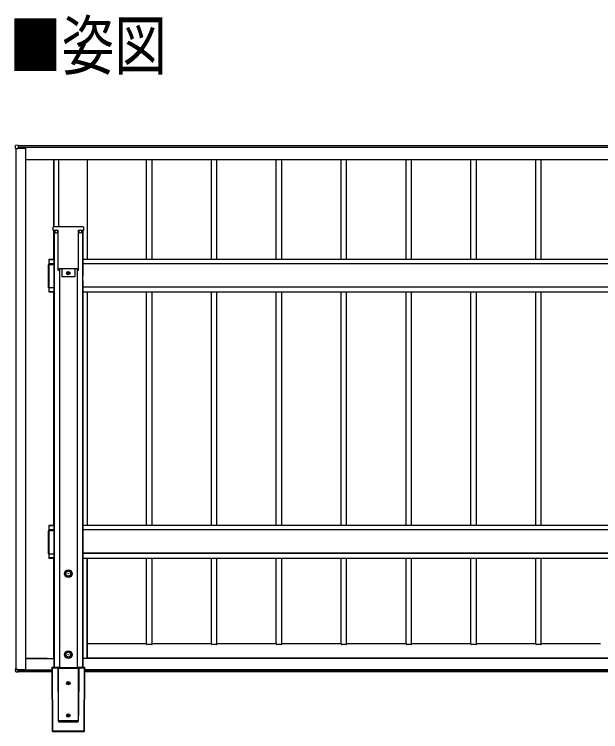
# Model space of a CAD drawing. Units: millimetres, scale not verified. Extents: x -12615 to 12615, y -8909 to 8911.
# Drawn here: x -10281 to -8474, y -78 to 2133 of the extents above; entities that cross this region are included whole.
import ezdxf
from ezdxf.enums import TextEntityAlignment as Align

# ---------------------------------------------------------------- set-up
doc = ezdxf.new("R2010")
doc.units = ezdxf.units.MM
doc.header["$LTSCALE"] = 50
doc.layers.add('0-2_USER1', color=3, linetype='Continuous')
doc.layers.add('0-5_YKK_A1', color=4, linetype='Continuous')
doc.styles.add('ＭＳ ゴシック', font='')
doc.styles.get('ＭＳ ゴシック').set_extended_font_data('MS Gothic')

msp = doc.modelspace()

# ---------------------------------------------------------------- linework, layer by layer
at = {"layer": '0-5_YKK_A1'}
for p, q in [((-10277.29, 1726), (-10277.29, 1728.15)), ((-10277.29, 1718.96), (-10277.29, 1726)), ((-10269.29, 1729.13), (-10276.82, 1728.64)), ((-10269.29, 1729.13), (-10276.82, 1728.64)), ((-10276.82, 1728.64), (-10276.82, 1728.64)), ((-10269.29, 1729.13), (-10269.29, 1726.93)), ((-6676.79, 1727.55), (-10269.29, 1727.55)), ((-6676.79, 1727.55), (-10269.29, 1727.55)), ((-10269.29, 1726.93), (-10269.29, 1726.41)), ((-10276.82, 1718.94), (-10271.11, 1718.92)), ((-10275.79, 114), (-10275.79, 1718.94)), ((-10271.11, 1718.92), (-10271.11, 1720.12)), ((-10270.79, 1720.27), (-10270.79, 1720.13)), ((-10270.79, 1720.13), (-10270.79, 1718.94)), ((-10246.29, 1719.99), (-10270.79, 1719.99)), ((-10270.51, 1720.72), (-10269.29, 1720.71)), ((-10270.49, 1720.43), (-10269.29, 1720.43)), ((-6676.79, 1722.55), (-10269.29, 1722.55)), ((-10245.79, 113.05), (-10245.79, 1720.02)), ((-10245.79, 1685.63), (-6695.79, 1685.63)), ((-10160.79, 1685.63), (-10160.79, 1477.33)), ((-10159.79, 1685.63), (-10159.79, 1477.42)), ((-10145.09, 1685.63), (-10145.09, 1477.42)), ((-10144.79, 1685.63), (-10144.79, 1477.42)), ((-10056.79, 1685.63), (-10056.79, 1377.13)), ((-9873.79, 1377.13), (-9873.79, 1685.63)), ((-9856.79, 1377.13), (-9856.79, 1685.63)), ((-9673.79, 1377.13), (-9673.79, 1685.63)), ((-9656.79, 1377.13), (-9656.79, 1685.63)), ((-9473.79, 1377.13), (-9473.79, 1685.63)), ((-9456.79, 1377.13), (-9456.79, 1685.63)), ((-9273.79, 1377.13), (-9273.79, 1685.63)), ((-9256.79, 1377.13), (-9256.79, 1685.63)), ((-9073.79, 1377.13), (-9073.79, 1685.63)), ((-9056.79, 1377.13), (-9056.79, 1685.63)), ((-8873.79, 1377.13), (-8873.79, 1685.63)), ((-8856.79, 1377.13), (-8856.79, 1685.63)), ((-8673.79, 1377.13), (-8673.79, 1685.63)), ((-8656.79, 1377.13), (-8656.79, 1685.63)), ((-10162.16, 1467.92), (-10147.15, 1467.92)), ((-10160.79, 1467.52), (-10160.79, 1377.13)), ((-10146.62, 1477.42), (-10160.2, 1477.42)), ((-10159.79, 1467.52), (-10159.79, 120.42)), ((-10158.59, 1467.52), (-10158.59, 120.42)), ((-10156.29, 1467.92), (-10156.29, 1463.92)), ((-10147.29, 1467.92), (-10147.29, 1463.92)), ((-10147.15, 1467.92), (-10146.15, 1467.92)), ((-10145.13, 1477.42), (-10146.62, 1477.42)), ((-10146.05, 1467.92), (-10146.15, 1467.92)), ((-10146.04, 1344.56), (-10146.04, 1467.77)), ((-10144.75, 1477.42), (-10145.13, 1477.42)), ((-10084.83, 1477.42), (-10144.75, 1477.42)), ((-10084.45, 1477.42), (-10084.83, 1477.42)), ((-10082.96, 1477.42), (-10084.45, 1477.42)), ((-10083.54, 1344.56), (-10083.54, 1467.77)), ((-10083.53, 1467.92), (-10083.43, 1467.92)), ((-10083.43, 1467.92), (-10082.43, 1467.92)), ((-10069.38, 1477.42), (-10082.96, 1477.42)), ((-10082.43, 1467.92), (-10067.42, 1467.92)), ((-10082.29, 1467.92), (-10082.29, 1463.92)), ((-10073.29, 1467.92), (-10073.29, 1463.92)), ((-10069.79, 1467.52), (-10069.79, 1325.86)), ((-10067.42, 1467.92), (-10066.92, 1467.92)), ((-10066.92, 1467.92), (-10067.39, 1475.54)), ((-10159.79, 1377.13), (-10174.79, 1377.13)), ((-10174.79, 1377.13), (-10174.79, 1377.07)), ((-10174.79, 1377.13), (-10174.79, 1377.13)), ((-10159.79, 1377.13), (-10174.79, 1377.13)), ((-10174.79, 1377.07), (-10174.79, 1376.55)), ((-10159.79, 1377.07), (-10174.79, 1377.07)), ((-10174.79, 1376.55), (-10174.79, 1364.06)), ((-10159.79, 1376.55), (-10174.79, 1376.55)), ((-6871.79, 1377.13), (-10069.79, 1377.13)), ((-6871.79, 1377.13), (-10069.79, 1377.13)), ((-10176.29, 1362.7), (-10176.29, 1360.58)), ((-10176.29, 1289.67), (-10176.29, 1360.58)), ((-10174.79, 1364.06), (-10174.79, 1362.53)), ((-10159.79, 1364.06), (-10174.79, 1364.06)), ((-10174.79, 1362.53), (-10174.79, 1360.59)), ((-10159.79, 1361.96), (-10174.79, 1361.96)), ((-10160.29, 1360.5), (-10174.79, 1360.5)), ((-10174.79, 1360.5), (-10174.79, 1289.6)), ((-10160.29, 1360.58), (-10174.49, 1360.58)), ((-10160.29, 1360.5), (-10160.29, 1360.58)), ((-10159.79, 1360.1), (-10159.79, 1360.1)), ((-10142.83, 1349.75), (-10143.14, 1344.42)), ((-10142.29, 1349.75), (-10142.29, 118.77)), ((-10135.29, 1349.75), (-10135.29, 1323.92)), ((-10094.29, 1349.75), (-10094.29, 1323.92)), ((-10087.29, 1349.75), (-10087.29, 118.77)), ((-6871.79, 1364.13), (-10069.79, 1364.13)), ((-10145.68, 1344.42), (-10146.03, 1344.42)), ((-10145.68, 1344.42), (-10145.18, 1344.42)), ((-10145.18, 1344.42), (-10143.14, 1344.42)), ((-10114.31, 1333.48), (-10114.31, 1332.52)), ((-10086.44, 1344.42), (-10084.4, 1344.42)), ((-10084.4, 1344.42), (-10083.9, 1344.42)), ((-10083.9, 1344.42), (-10083.55, 1344.42)), ((-10094.29, 1323.92), (-10135.29, 1323.92)), ((-10160.29, 1289.6), (-10174.79, 1289.6)), ((-10174.79, 1289.6), (-10174.79, 1277.68)), ((-6871.79, 1292.37), (-10069.79, 1292.37)), ((-10174.79, 1277.68), (-10174.79, 1277.21)), ((-10159.79, 1277.68), (-10174.79, 1277.68)), ((-10174.79, 1277.21), (-10159.79, 1277.21)), ((-10160.79, 1277.21), (-10160.79, 557.05)), ((-10069.79, 1277.21), (-6871.79, 1277.21)), ((-10056.79, 1277.21), (-10056.79, 557.05)), ((-9873.79, 557.05), (-9873.79, 1277.21)), ((-9856.79, 557.05), (-9856.79, 1277.21)), ((-9673.79, 557.05), (-9673.79, 1277.21)), ((-9656.79, 557.05), (-9656.79, 1277.21)), ((-9473.79, 557.05), (-9473.79, 1277.21)), ((-9456.79, 557.05), (-9456.79, 1277.21)), ((-9273.79, 557.05), (-9273.79, 1277.21)), ((-9256.79, 557.05), (-9256.79, 1277.21)), ((-9073.79, 557.05), (-9073.79, 1277.21)), ((-9056.79, 557.05), (-9056.79, 1277.21)), ((-8873.79, 557.05), (-8873.79, 1277.21)), ((-8856.79, 557.05), (-8856.79, 1277.21)), ((-8673.79, 557.05), (-8673.79, 1277.21)), ((-8656.79, 557.05), (-8656.79, 1277.21)), ((-10159.79, 557.05), (-10174.79, 557.05)), ((-10174.79, 557.05), (-10174.79, 557)), ((-10174.79, 557.05), (-10174.79, 557.05)), ((-10159.79, 557.05), (-10174.79, 557.05)), ((-10174.79, 557), (-10174.79, 556.47)), ((-10159.79, 557), (-10174.79, 557)), ((-10174.79, 556.47), (-10174.79, 543.99)), ((-10159.79, 556.47), (-10174.79, 556.47)), ((-6871.79, 557.05), (-10069.79, 557.05)), ((-6871.79, 557.05), (-10069.79, 557.05)), ((-10176.29, 542.62), (-10176.29, 540.5)), ((-10176.29, 469.6), (-10176.29, 540.5)), ((-10174.79, 543.99), (-10174.79, 542.46)), ((-10159.79, 543.99), (-10174.79, 543.99)), ((-10174.79, 542.46), (-10174.79, 540.52)), ((-10159.79, 541.89), (-10174.79, 541.89)), ((-10160.29, 540.42), (-10174.79, 540.42)), ((-10174.79, 540.42), (-10174.79, 469.52)), ((-10160.29, 540.5), (-10174.49, 540.5)), ((-10160.29, 540.42), (-10160.29, 540.5)), ((-10159.79, 540.03), (-10159.79, 540.03)), ((-6871.79, 544.06), (-10069.79, 544.06)), ((-10160.29, 469.52), (-10174.79, 469.52)), ((-10174.79, 469.52), (-10174.79, 457.61)), ((-10069.79, 472.33), (-6871.79, 472.33)), ((-6871.79, 472.3), (-10069.79, 472.3)), ((-10174.79, 457.61), (-10174.79, 457.13)), ((-10159.79, 457.61), (-10174.79, 457.61)), ((-10174.79, 457.13), (-10159.79, 457.13)), ((-10160.79, 457.13), (-10160.79, 147.62)), ((-10069.79, 457.13), (-6871.79, 457.13)), ((-10057.79, 457.13), (-10057.79, 147.62)), ((-10056.79, 457.13), (-10056.79, 147.62)), ((-9873.79, 192.28), (-9873.79, 457.13)), ((-9856.79, 190.63), (-9856.79, 457.13)), ((-9673.79, 192.28), (-9673.79, 457.13)), ((-9656.79, 190.63), (-9656.79, 457.13)), ((-9473.79, 192.28), (-9473.79, 457.13)), ((-9456.79, 190.63), (-9456.79, 457.13)), ((-9273.79, 192.28), (-9273.79, 457.13)), ((-9256.79, 190.63), (-9256.79, 457.13)), ((-9073.79, 192.28), (-9073.79, 457.13)), ((-9056.79, 190.63), (-9056.79, 457.13)), ((-8873.79, 192.28), (-8873.79, 457.13)), ((-8856.79, 190.63), (-8856.79, 457.13)), ((-8673.79, 192.28), (-8673.79, 457.13)), ((-8656.79, 190.63), (-8656.79, 457.13)), ((-9874.09, 192.28), (-10056.79, 192.28)), ((-9857.79, 190.58), (-9872.79, 190.58)), ((-9674.09, 192.28), (-9856.79, 192.28)), ((-9657.79, 190.58), (-9672.79, 190.58)), ((-9474.09, 192.28), (-9656.79, 192.28)), ((-9457.79, 190.58), (-9472.79, 190.58)), ((-9274.09, 192.28), (-9456.79, 192.28)), ((-9257.79, 190.58), (-9272.79, 190.58)), ((-9074.09, 192.28), (-9256.79, 192.28)), ((-9057.79, 190.58), (-9072.79, 190.58)), ((-8874.09, 192.28), (-9056.79, 192.28)), ((-8857.79, 190.58), (-8872.79, 190.58)), ((-8674.09, 192.28), (-8856.79, 192.28)), ((-8657.79, 190.58), (-8672.79, 190.58)), ((-8474.09, 192.28), (-8656.79, 192.28)), ((-10179.79, 147.62), (-10245.79, 147.62)), ((-10245.79, 147.62), (-10160.79, 147.62)), ((-10245.79, 147.57), (-10160.79, 147.57)), ((-10245.79, 147.05), (-10160.79, 147.05)), ((-6872.79, 147.62), (-10068.79, 147.62)), ((-6872.79, 147.62), (-10068.79, 147.62)), ((-6872.79, 147.57), (-10068.79, 147.57)), ((-6872.79, 147.05), (-10068.79, 147.05)), ((-6884.79, 148.86), (-10056.79, 148.86)), ((-6884.79, 148.76), (-10056.79, 148.76)), ((-10277.29, 116.17), (-10277.29, 113.98)), ((-10276.83, 106.48), (-10277.29, 113.98)), ((-10275.79, 116.2), (-10276.79, 116.2)), ((-10276.79, 113.95), (-10271.09, 113.95)), ((-10276.29, 116.15), (-10275.79, 116.15)), ((-10276.29, 114), (-10276.29, 116.15)), ((-10276.29, 114.64), (-10275.79, 114.64)), ((-10270.79, 114), (-10276.29, 114)), ((-10271.09, 112.74), (-10271.09, 113.95)), ((-10270.79, 114), (-10270.79, 113.96)), ((-10270.79, 113.96), (-10270.79, 112.77)), ((-10246.29, 113.03), (-10270.79, 113.03)), ((-10270.49, 112.51), (-10270.49, 112.47)), ((-10269.29, 112.14), (-10270.49, 112.14)), ((-10270.29, 112.89), (-10270.29, 113.03)), ((-10270.29, 112.89), (-10164.65, 112.89)), ((-10270.29, 112.58), (-10164.65, 112.58)), ((-10270.29, 112.55), (-10164.65, 112.55)), ((-10269.29, 112.47), (-10269.29, 112.14)), ((-10269.29, 112.23), (-10164.65, 112.23)), ((-10269.29, 106.45), (-10269.29, 112.14)), ((-10164.04, -78), (-10164.68, 120.42)), ((-10164.68, 120.42), (-10143.42, 120.42)), ((-10164.04, -77.99), (-10164.68, 120.42)), ((-10164.68, 120.41), (-10164.23, 119.58)), ((-10164.68, 120.41), (-10143.42, 120.41)), ((-10164.23, 119.58), (-10163.59, -77.93)), ((-10163.22, 118.58), (-10164.22, 119.57)), ((-10145.91, 119.57), (-10164.22, 119.57)), ((-10162.6, -76.93), (-10163.22, 118.58)), ((-10163.22, 118.58), (-10146.84, 118.58)), ((-10146.85, 118.47), (-10146.38, -28.06)), ((-10146.85, 118.47), (-10146.38, 117.6)), ((-10146.38, 117.6), (-10146.38, -28.06)), ((-10145.38, 118.59), (-10145.91, 119.57)), ((-10145.38, 118.59), (-10145.38, 117.55)), ((-10084.2, 118.59), (-10145.38, 118.59)), ((-10145.38, 117.55), (-10084.2, 117.55)), ((-10145.38, -44.69), (-10145.38, 117.55)), ((-10143.42, 120.41), (-10143.17, 118.77)), ((-10143.17, 118.77), (-10086.29, 118.77)), ((-10086.29, 118.77), (-10086.04, 120.41)), ((-10086.04, 120.42), (-10064.9, 120.42)), ((-10086.04, 120.41), (-10064.9, 120.41)), ((-10083.67, 119.57), (-10084.2, 118.59)), ((-10084.2, 118.59), (-10084.2, 117.55)), ((-10084.2, 117.55), (-10084.2, -44.69)), ((-10065.36, 119.57), (-10083.67, 119.57)), ((-10082.73, 118.47), (-10083.2, -28.06)), ((-10083.2, 117.6), (-10082.73, 118.47)), ((-10083.2, -28.06), (-10083.2, 117.6)), ((-10082.74, 118.58), (-10066.36, 118.58)), ((-10066.36, 118.58), (-10066.98, -76.93)), ((-10065.36, 119.57), (-10066.36, 118.58)), ((-10065.99, -77.93), (-10065.36, 119.58)), ((-10064.9, 120.42), (-10065.54, -78)), ((-10064.9, 120.42), (-10065.54, -77.99)), ((-10064.9, 120.41), (-10065.36, 119.58)), ((-6876.65, 112.89), (-10064.93, 112.89)), ((-6876.65, 112.58), (-10064.93, 112.58)), ((-6876.65, 112.55), (-10064.93, 112.55)), ((-6876.65, 112.23), (-10064.93, 112.23)), ((-10276.33, 106.01), (-10269.29, 106.01)), ((-10269.29, 108.04), (-10164.64, 108.04)), ((-10269.29, 107.56), (-10164.64, 107.56)), ((-10269.29, 106.45), (-10269.29, 106.01)), ((-6876.64, 108.04), (-10064.94, 108.04)), ((-10064.94, 107.56), (-6876.64, 107.56)), ((-10114.31, 70.24), (-10114.31, 69.28)), ((-10114.31, -29.76), (-10114.31, -30.72)), ((-10084.2, -44.69), (-10145.38, -44.69)), ((-10145.38, -47.31), (-10084.2, -47.31)), ((-10164.04, -77.99), (-10163.6, -77.93)), ((-10065.54, -78), (-10164.04, -78)), ((-10163.6, -77.93), (-10065.99, -77.93)), ((-10162.6, -76.93), (-10163.59, -77.93)), ((-10066.98, -76.93), (-10162.6, -76.93)), ((-10066.98, -76.93), (-10065.99, -77.93)), ((-10065.54, -77.99), (-10065.99, -77.93))]:
    msp.add_line(p, q, dxfattribs=at)
for points in [[(-10269.29, 1726.41), (-10269.29, 1720.71), (-10269.29, 1720.43)], [(-10270.49, 1720.05), (-10245.79, 1720.05), (-10245.79, 1720.02)], [(-10270.29, 1720.43), (-10270.29, 1720.25), (-10270.29, 1720.05)], [(-10162.2, 1475.54), (-10162.66, 1467.92), (-10162.16, 1467.92)], [(-10070.99, 1467.52), (-10070.99, 503.36), (-10070.99, 120.42)], [(-10142.83, 1349.75), (-10086.75, 1349.75), (-10086.44, 1344.42)], [(-10116.23, 1334.44), (-10117.19, 1334.44), (-10117.19, 1335.4), (-10116.23, 1335.4)], [(-10115.27, 1336.36), (-10115.27, 1337.32), (-10114.31, 1337.32), (-10114.31, 1336.36)], [(-10114.31, 1332.52), (-10115.27, 1332.52), (-10115.27, 1333.48)], [(-10113.35, 1335.4), (-10112.39, 1335.4), (-10112.39, 1334.44), (-10113.35, 1334.44)], [(-10069.79, 1312.34), (-10069.79, 503.36), (-10069.79, 120.42)], [(-10270.49, 112.51), (-10269.29, 112.51), (-10269.29, 112.47)], [(-10270.49, 112.14), (-10270.49, 112.47), (-10269.29, 112.47)], [(-10270.29, 112.51), (-10270.29, 112.55), (-10270.29, 112.58), (-10270.29, 112.89)], [(-10116.23, 71.2), (-10117.19, 71.2), (-10117.19, 72.16), (-10116.23, 72.16)], [(-10115.27, 73.12), (-10115.27, 74.08), (-10114.31, 74.08), (-10114.31, 73.12)], [(-10114.31, 69.28), (-10115.27, 69.28), (-10115.27, 70.24)], [(-10113.35, 72.16), (-10112.39, 72.16), (-10112.39, 71.2), (-10113.35, 71.2)], [(-10116.23, -28.8), (-10117.19, -28.8), (-10117.19, -27.84), (-10116.23, -27.84)], [(-10115.27, -26.88), (-10115.27, -25.92), (-10114.31, -25.92), (-10114.31, -26.88)], [(-10114.31, -30.72), (-10115.27, -30.72), (-10115.27, -29.76)], [(-10113.35, -27.84), (-10112.39, -27.84), (-10112.39, -28.8), (-10113.35, -28.8)], [(-10145.74, -44.69), (-10145.47, -46.64), (-10145.38, -47.26), (-10145.38, -47.31)]]:
    msp.add_lwpolyline(points, dxfattribs=at)
for centre, radius in [((-10151.79, 1463.42), 5), ((-10077.79, 1463.42), 5), ((-10114.79, 1334.92), 5.3), ((-10114.78, 408.83), 12), ((-10114.78, 408.83), 10.88), ((-10114.78, 408.83), 7.48), ((-10114.78, 408.83), 0.5), ((-10114.8, 159.46), 12), ((-10114.8, 159.46), 10.88), ((-10114.8, 159.46), 7.48), ((-10114.8, 159.46), 0.5), ((-10114.79, 71.68), 5.3), ((-10114.79, -28.32), 5.3)]:
    msp.add_circle(centre, radius, dxfattribs=at)
for centre, radius, start, end in [((-10276.79, 1728.15), 0.5, 93.6779, 180), ((-10276.79, 1728.15), 0.5, 93.45768, 179.96389), ((-10276.93, 1721.15), 2.22, 260.72687, 272.90443), ((-10271.03, 1721.68), 1.56, 266.97246, 278.66465), ((-10271.03, 1720.48), 1.56, 266.97246, 278.66465), ((-10270.57, 1721.5), 1.45, 261.04481, 272.9634), ((-10269.39, 1720.64), 1.12, 176.1775, 190.80808), ((-10246.17, 1722.4), 2.41, 267.0366, 278.95519), ((-10160.2, 1475.42), 2, 90, 176.5), ((-10151.79, 1463.92), 4.5, 180, 270), ((-10151.79, 1463.92), 4.5, 270, 0), ((-10077.79, 1463.92), 4.5, 180, 270), ((-10077.79, 1463.92), 4.5, 270, 0), ((-10069.38, 1475.42), 2, 3.5, 90), ((-10175.16, 1355.55), 7.23, 87.0366, 98.95519), ((-10175.16, 1367.72), 7.23, 261.04481, 272.9634), ((-10174.57, 1362.02), 1.45, 261.04481, 272.9634), ((-10160.29, 1360.08), 0.5, 0.03931, 90.03926), ((-10160.29, 1360), 0.5, 0.03931, 90.03926), ((-10116.23, 1336.36), 0.96, 270, 0), ((-10116.23, 1333.48), 0.96, 0, 90), ((-10113.35, 1336.36), 0.96, 180, 270), ((-10113.35, 1333.48), 0.96, 90, 180), ((-10175.16, 1296.82), 7.23, 261.04481, 272.9634), ((-10160.29, 1290.1), 0.5, 269.96074, 359.96069), ((-10175.16, 535.48), 7.23, 87.0366, 98.95519), ((-10175.16, 547.65), 7.23, 261.04481, 272.9634), ((-10174.57, 541.95), 1.45, 261.04481, 272.9634), ((-10160.29, 540), 0.5, 0.03931, 90.03926), ((-10160.29, 539.92), 0.5, 0.03931, 90.03926), ((-10175.16, 476.75), 7.23, 261.04481, 272.9634), ((-10160.29, 470.02), 0.5, 269.96074, 359.96069), ((-9874.02, 190.83), 1.45, 81.04481, 92.9634), ((-9873.04, 195.4), 4.82, 261.04481, 272.9634), ((-9857.54, 195.4), 4.82, 267.0366, 278.95519), ((-9674.02, 190.83), 1.45, 81.04481, 92.9634), ((-9673.04, 195.4), 4.82, 261.04481, 272.9634), ((-9657.54, 195.4), 4.82, 267.0366, 278.95519), ((-9474.02, 190.83), 1.45, 81.04481, 92.9634), ((-9473.04, 195.4), 4.82, 261.04481, 272.9634), ((-9457.54, 195.4), 4.82, 267.0366, 278.95519), ((-9274.02, 190.83), 1.45, 81.04481, 92.9634), ((-9273.04, 195.4), 4.82, 261.04481, 272.9634), ((-9257.54, 195.4), 4.82, 267.0366, 278.95519), ((-9074.02, 190.83), 1.45, 81.04481, 92.9634), ((-9073.04, 195.4), 4.82, 261.04481, 272.9634), ((-9057.54, 195.4), 4.82, 267.0366, 278.95519), ((-8874.02, 190.83), 1.45, 81.04481, 92.9634), ((-8873.04, 195.4), 4.82, 261.04481, 272.9634), ((-8857.54, 195.4), 4.82, 267.0366, 278.95519), ((-8674.02, 190.83), 1.45, 81.04481, 92.9634), ((-8673.04, 195.4), 4.82, 261.04481, 272.9634), ((-8657.54, 195.4), 4.82, 267.0366, 278.95519), ((-8474.02, 190.83), 1.45, 81.04481, 92.9634), ((-10271.02, 113.42), 0.692, 263.85774, 289.0594), ((-10246.17, 115.44), 2.41, 267.0366, 278.95519), ((-10145.61, 123.06), 5.51, 261.98271, 272.37953), ((-10145.37, 117.59), 1, 90.33323, 179.58819), ((-10084.21, 117.59), 1, 0.41181, 89.66677), ((-10083.97, 123.06), 5.51, 267.62047, 278.01729), ((-10276.33, 106.51), 0.5, 183.51603, 270), ((-10116.23, 73.12), 0.96, 270, 0), ((-10116.23, 70.24), 0.96, 0, 90), ((-10113.35, 73.12), 0.96, 180, 270), ((-10113.35, 70.24), 0.96, 90, 180), ((-10116.23, -26.88), 0.96, 270, 0), ((-10116.23, -29.76), 0.96, 0, 90), ((-10113.35, -26.88), 0.96, 180, 270), ((-10113.35, -29.76), 0.96, 90, 180), ((-10145.39, -26.74), 17.95, 268.85343, 270.01591), ((-10384.36, -3.78), 303.3, 351.74911, 352.24905), ((-10084.2, -26.74), 17.95, 269.98409, 271.14657)]:
    msp.add_arc(centre, radius, start, end, dxfattribs=at)
for centre, major_axis, ratio, start_param, end_param in [((-10270.51, 1720.12), (-0.501, 0.331), 0.996522, 5.2947244, 6.8655207), ((-10270.49, 1720.13), (-0.234, 0.189), 0.99347, 5.390743, 6.9615393), ((-10146.08, 1467.42), (0.031, 0.5), 0.061627, 5.5016142, 6.2870124), ((-10083.5, 1467.42), (-0.031, 0.5), 0.061627, 6.2793582, 7.0647564), ((-10146, 1344.92), (0.031, 0.5), 0.061627, 2.3600215, 3.1454197), ((-10083.58, 1344.92), (-0.031, 0.5), 0.061627, 3.1377656, 3.9231638), ((-10276.79, 116.17), (-0.501, 0), 0.052336, 4.7161261, 6.2831955), ((-10276.79, 113.98), (-0.501, 0), 0.052336, 6.2831751, 7.8502445), ((-10271.09, 113.96), (-0.3, 0), 0.052434, 1.5707963, 3.1415927), ((-10270.49, 112.74), (-0.6, 0), 0.995429, 6.2831853, 7.8539816), ((-10270.49, 112.81), (-0.3, 0), 0.995429, 6.2831853, 7.8539816), ((-10270.49, 112.77), (-0.3, 0), 0.992228, 6.2831853, 7.8539816), ((-10164.68, 119.92), (-0.002, 0.5), 0.061078, 6.1695427, 6.2219864), ((-10163.23, 119.58), (1, 0), 0.113935, 3.2029649, 3.2554086), ((-10145.85, 118.46), (0.479, -0.888), 0.991726, 4.1078282, 4.2175476), ((-10145.91, 118.58), (0.529, 0.886), 0.878896, 0.5965642, 2.0539141), ((-10083.67, 118.58), (-0.529, 0.886), 0.878896, 4.2292712, 5.6866211), ((-10083.74, 118.46), (-0.479, -0.888), 0.991726, 2.0656377, 2.1753571), ((-10066.35, 119.58), (1, 0), 0.113935, 6.1693694, 6.2218131), ((-10064.9, 119.92), (0.002, 0.5), 0.061078, 0.0611989, 0.1136426), ((-10145.38, -26.89), (0, -19.11), 0.052342, 4.7734755, 5.9105409), ((-10084.2, -26.89), (0, -19.11), 0.052342, 0.3726444, 1.5097098), ((-10142.26, -47.31), (-0.16, 50), 0.0623, 1.5182266, 1.5705921), ((-10087.32, -47.31), (0.16, 50), 0.0623, 4.7125932, 4.7649587), ((-10163.54, -78), (0.5, 0), 0.008727, 3.0806179, 3.1328939), ((-10163.6, -76.93), (0, 1), 0.061078, 3.1501231, 3.2023991), ((-10065.98, -76.93), (0, 1), 0.061078, 3.0807862, 3.1330623), ((-10066.04, -78), (0.5, 0), 0.008727, 0.0086987, 0.0609748)]:
    msp.add_ellipse(centre, major_axis=major_axis, ratio=ratio, start_param=start_param, end_param=end_param, dxfattribs=at)

# ---------------------------------------------------------------- texts
at = {"layer": '0-2_USER1', "style": 'ＭＳ ゴシック', "width": 0.8}
msp.add_text('■姿図', height=148.5, dxfattribs=at).set_placement((-10297.39, 1918.05), align=Align.BOTTOM_LEFT)

doc.saveas('drawing.dxf')
